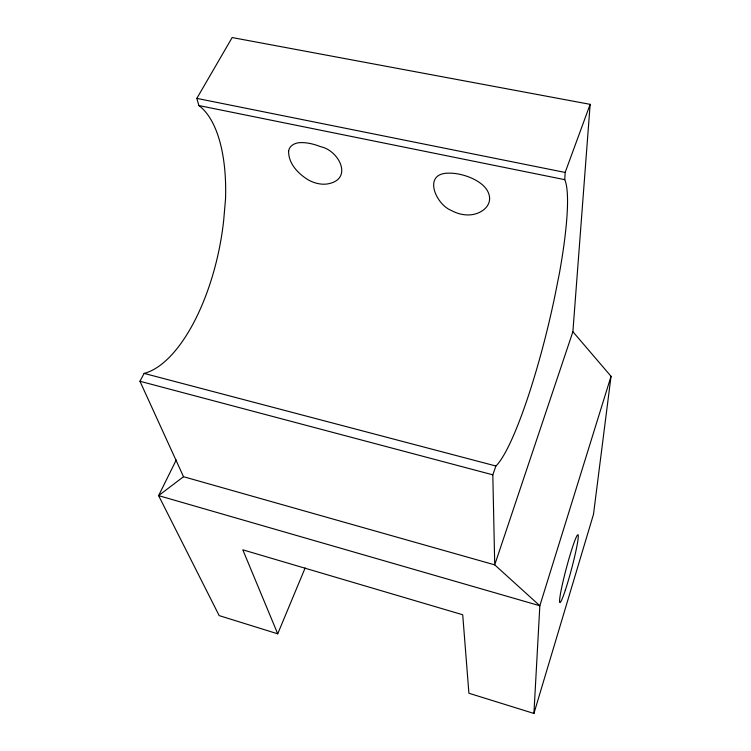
<?xml version="1.0" encoding="UTF-8"?>
<svg xmlns="http://www.w3.org/2000/svg" width="751" height="751" viewBox="0 0 751 751"><rect width="100%" height="100%" fill="white"/><g stroke="black" fill="none" stroke-linecap="round" stroke-linejoin="round"><path stroke-width="1.13" d="M183.516 476.707L158.602 495.622L219.17 615.613L277.72 633.816L242.808 549.826L462.719 614.759L468.906 693.239L533.923 713.45L539.838 605.757L611.042 376.298L572.882 331.717L590.145 104.342L232.162 37.55L196.837 98.381L198.893 105.562A139.648 61.535 -78.4 0 1 225.535 198.865L223.704 220.137A139.245 61.375 -78.3 0 1 144.126 373.407L139.958 381.264L183.516 476.707L494.721 564.865L539.838 605.757L158.602 495.622L176.26 459.95M572.882 331.717L494.721 564.865L492.816 474.829L495.904 466.005A150.284 23.037 -76.3 0 0 555.083 295.021L559.495 272.782A150.726 23.103 -76.3 0 0 564.752 179.667L565.156 172.448L590.145 104.342M611.042 376.298L593.487 514.341L533.923 713.45M277.72 633.816L305.141 567.953M196.837 98.381L565.156 172.448M198.893 105.562L564.752 179.667M144.126 373.407L495.904 466.005M139.958 381.264L492.816 474.829M489.633 198.095C489.868 207.774 480.039 213.753 471.393 214.748A28.904 22.802 29.1 0 1 451.36 210.477C435.486 204.281 422.09 172.627 449.201 173.152A28.942 13.368 18.7 0 1 469.995 177.433C478.819 181.122 488.995 187.59 489.633 198.095M288.619 151.026C288.309 163.568 298.26 173.819 308.361 179.94A28.416 21.188 37.4 0 0 327.239 183.976C353.852 179.63 339.18 150.397 320.517 146.652A28.313 12.485 22.2 0 0 300.963 142.615C295.669 142.493 289.435 145.243 288.619 151.026M565.372 590.033A35.034 2.61 -75.1 0 0 578.204 535.181A35.034 2.61 -75.1 0 0 563.241 580.598A35.034 2.61 -75.1 0 0 565.372 590.033"/></g></svg>
